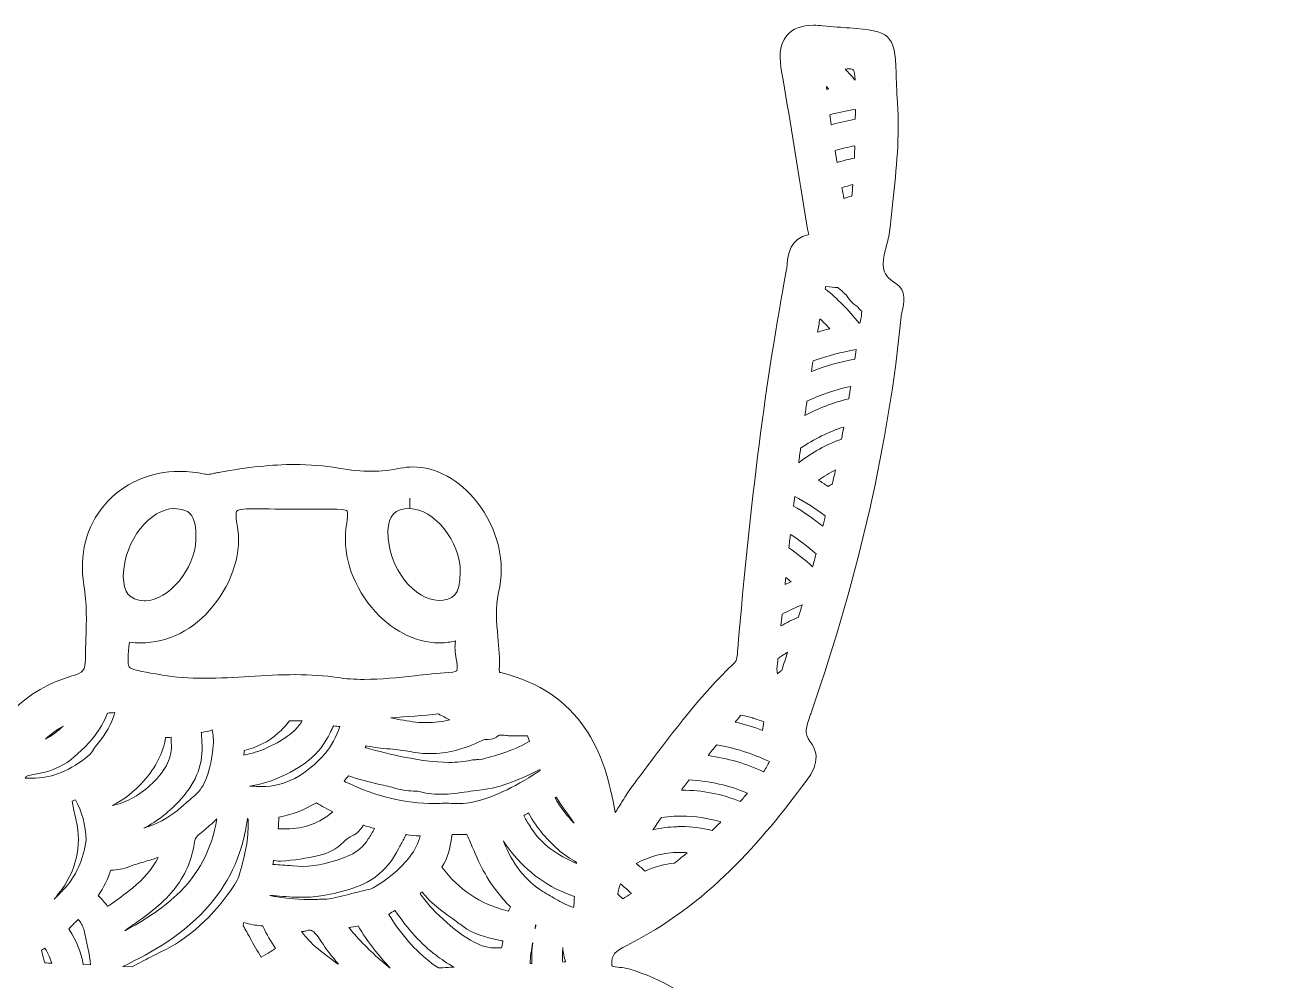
# Model space of a CAD drawing. Extents: x 40 to 1960, y -815 to -185.
# Drawn here: x 692.3 to 974.1, y -401.1 to -187.5 of the extents above; entities that cross this region are included whole.
import ezdxf

# ---------------------------------------------------------------- set-up
doc = ezdxf.new("R2010")
doc.units = 0
doc.header["$MEASUREMENT"] = 0
doc.layers.add('Layer 1', color=7, linetype='Continuous')

# ---------------------------------------------------------------- blocks, each defined once
blk = doc.blocks.new('block 2')
at = {"layer": 'Layer 1', "lineweight": 0}
for points, knots in [([(966.65, -591.68), (966.04, -589.04), (966.18, -589.01), (967.52, -588.66), (970.12, -587.98), (971.84, -586.81), (972.77, -585.09), (974.1, -582.65), (973.42, -579.75), (972.58, -577.24), (958.08, -533.92), (944.69, -498.78), (930.43, -466.66), (930.11, -465.94), (929.75, -465.24), (929.41, -464.57), (927.97, -461.78), (927.2, -460.08), (928.3, -457.65), (929.04, -456.02), (928.78, -454.76), (928.44, -453.99), (927.56, -452.04), (925.39, -451.38), (923.81, -450.89), (923.6, -450.83), (923.39, -450.76), (923.2, -450.7), (901.04, -443.43), (882.49, -439.65), (864.83, -438.8), (857.74, -438.46), (855.86, -436.89), (854.76, -430.4), (851.93, -413.71), (842.7, -402.97), (827.34, -398.49), (826.64, -398.28), (825.94, -398.21), (825.26, -398.14), (824.76, -398.09), (823.84, -398), (823.64, -397.85), (823.64, -397.84), (823.53, -397.67), (823.53, -397.11), (823.52, -395.38), (824.27, -394.51), (826.89, -393.22), (844.83, -384.36), (857.21, -369.74), (866.94, -356.6), (868.21, -354.9), (870.84, -351.35), (867.88, -347.58), (866.56, -345.89), (866.97, -344.51), (867.94, -341.8), (868.06, -341.47), (868.18, -341.14), (868.3, -340.8), (878.96, -309.79), (885.49, -280.97), (888.28, -252.68), (888.31, -252.36), (888.42, -251.91), (888.53, -251.44), (888.91, -249.82), (889.63, -246.79), (887, -245.19), (883.56, -243.09), (883.95, -240.84), (885.02, -236.72), (885.36, -235.42), (885.71, -234.07), (885.83, -232.71), (886.02, -230.78), (886.22, -228.86), (886.43, -226.93), (887.2, -219.73), (887.99, -212.27), (887.46, -204.86), (887.26, -202.09), (887.2, -199.89), (887.16, -198.11), (886.93, -189.5), (885.64, -188.84), (876.69, -188.16), (875.08, -188.04), (873.07, -187.89), (870.69, -187.65), (870, -187.58), (869.34, -187.55), (868.74, -187.55), (865.97, -187.55), (863.99, -188.29), (862.7, -189.82), (860.82, -192.07), (861.09, -195.3), (861.54, -197.87), (863.25, -207.75), (864.87, -217.83), (866.44, -227.58), (866.44, -227.58), (867.33, -233.12), (867.33, -233.12), (867.39, -233.54), (867.53, -233.94), (867.66, -234.3), (863.34, -235.24), (862.99, -238.85), (862.8, -240.85), (862.76, -241.32), (862.72, -241.76), (862.64, -242.14), (858.01, -266.8), (854.54, -293.75), (851.72, -326.96), (851.7, -327.18), (851.69, -327.4), (851.68, -327.61), (851.58, -329.05), (851.5, -329.58), (850.74, -330.31), (843.49, -337.24), (837.44, -345.28), (831.59, -353.05), (830.46, -354.56), (829.32, -356.07), (828.18, -357.58), (827.35, -358.67), (826.64, -359.82), (825.96, -360.94), (825.41, -361.84), (824.87, -362.71), (824.29, -363.53), (822.1, -349.98), (816.64, -336.66), (798.72, -332.25), (798.54, -332.21), (798.45, -332.16), (798.44, -332.16), (798.44, -332.16), (798.44, -332.16), (798.44, -332.16), (798.44, -332.16), (798.36, -332.01), (798.39, -331.61), (798.53, -329.1), (798.3, -326.68), (798.07, -324.33), (797.74, -320.92), (797.43, -317.69), (798.24, -314.36), (799.87, -307.63), (798.06, -300.06), (793.38, -294.11), (789.47, -289.14), (784.26, -286.28), (779.07, -286.28), (778.12, -286.28), (777.17, -286.38), (776.24, -286.57), (774.1, -287.01), (771.98, -287.23), (769.76, -287.23), (767.51, -287.23), (765.17, -287.01), (762.41, -286.54), (759.24, -286.01), (756.03, -285.74), (752.58, -285.74), (747.58, -285.74), (742.18, -286.3), (735.59, -287.51), (735.29, -287.56), (734.99, -287.63), (734.7, -287.69), (734.1, -287.82), (733.57, -287.93), (733.1, -287.93), (732.9, -287.93), (732.71, -287.91), (732.52, -287.87), (730.66, -287.47), (728.78, -287.26), (726.94, -287.26), (720.26, -287.26), (714.1, -290.01), (710.04, -294.8), (705.98, -299.61), (704.36, -305.95), (705.48, -312.66), (706.18, -316.78), (706.04, -320.73), (705.9, -324.91), (705.86, -326.33), (705.81, -327.76), (705.79, -329.19), (705.77, -331.71), (705.34, -332.25), (702.76, -333), (692.47, -335.98), (685.34, -343.15), (682.13, -353.71), (681.18, -356.85), (680.47, -360), (679.73, -363.34), (672.9, -353.02), (664.92, -342.8), (655.99, -332.93), (653.67, -330.36), (652.26, -328.15), (651.97, -324.46), (649.67, -295.75), (646.06, -267.67), (641.24, -241.02), (641.2, -240.76), (641.16, -240.47), (641.12, -240.18), (640.87, -238.42), (640.35, -234.74), (636.79, -234.52), (636.58, -234.51), (636.41, -234.49), (636.27, -234.47), (636.31, -234.33), (636.34, -234.18), (636.38, -234.05), (636.48, -233.65), (636.6, -233.2), (636.69, -232.71), (637.02, -230.84), (637.36, -228.97), (637.69, -227.1), (639.01, -219.81), (640.37, -212.28), (641.28, -204.78), (642.3, -196.46), (642.8, -192.28), (640.48, -189.65), (638.82, -187.78), (636.22, -187.54), (634.14, -187.54), (631.85, -187.54), (628.96, -187.86), (624.97, -188.3), (624.97, -188.3), (624.57, -188.34), (624.57, -188.34), (619.48, -188.9), (617.41, -191.06), (616.92, -196.31), (615.57, -210.99), (617.24, -225.38), (619.21, -240.05), (619.28, -240.54), (619.38, -241), (619.47, -241.41), (619.57, -241.86), (619.73, -242.6), (619.69, -242.78), (619.69, -242.78), (619.61, -242.88), (619.32, -243.02), (614.87, -245.24), (615.3, -249.27), (615.58, -251.94), (615.58, -251.94), (615.63, -252.45), (615.63, -252.45), (618.51, -281.06), (625.11, -310.1), (635.81, -341.23), (636.02, -341.84), (636.28, -342.41), (636.53, -342.95), (637.29, -344.61), (637.41, -345.14), (637.13, -345.5), (632.69, -351.26), (636.13, -355.66), (638.65, -358.87), (638.65, -358.87), (638.95, -359.25), (638.95, -359.25), (649.27, -372.49), (661.17, -385.82), (678.19, -393.72), (679.87, -394.5), (680.49, -395.54), (680.47, -397.55), (680.47, -397.66), (680.46, -397.74), (680.46, -397.8), (680.18, -397.89), (679.59, -397.96), (679.21, -398), (678.69, -398.06), (678.15, -398.12), (677.61, -398.26), (672.6, -399.58), (668.29, -401.57), (664.45, -404.37), (653.23, -412.52), (649.79, -424.92), (648.04, -434.8), (647.51, -437.82), (646.98, -438.33), (644.26, -438.41), (627.57, -438.92), (610.32, -441.99), (588.33, -448.37), (587.5, -448.6), (586.59, -448.8), (585.62, -449.01), (582.22, -449.74), (578.35, -450.57), (576.43, -453.83), (575.21, -455.9), (575.04, -458.51), (575.92, -461.8), (575.86, -461.9), (575.81, -462.01), (575.77, -462.11), (566.54, -482.69), (556, -506.68), (547.62, -530.91), (544.53, -539.84), (541.35, -548.9), (538.28, -557.67), (535.8, -564.74), (533.32, -571.81), (530.86, -578.88), (529.98, -581.43), (529.98, -583.47), (530.89, -585.1), (531.68, -586.53), (533.07, -587.48), (535.01, -587.92), (537.39, -588.47), (537.92, -589.15), (537.13, -592.92), (532.62, -614.36), (530.55, -638.04), (530.78, -665.29), (530.8, -666.88), (530.79, -668.3), (530.79, -669.55), (530.77, -675.14), (530.77, -677.94), (532.62, -679.8), (534.23, -681.42), (536.6, -681.55), (539.53, -681.55), (540.23, -681.55), (541.01, -681.54), (541.86, -681.53), (542.9, -681.51), (544.07, -681.5), (545.38, -681.5), (546.14, -681.5), (546.95, -681.5), (547.81, -681.52), (547.81, -681.52), (548.11, -681.52), (548.11, -681.52), (555.36, -681.52), (556.24, -676.77), (556.27, -673.19), (556.29, -670.8), (556.48, -668.32), (556.67, -665.93), (556.88, -663.36), (557.09, -660.71), (557.1, -658.05), (557.11, -653.33), (557.17, -648.53), (557.23, -643.88), (557.43, -628.6), (557.63, -612.81), (556.2, -597.23), (556.16, -596.77), (556.05, -596.29), (555.94, -595.79), (555.91, -595.69), (555.88, -595.55), (555.85, -595.41), (556.7, -595.64), (557.47, -595.75), (558.18, -595.75), (562.36, -595.75), (563.29, -592.14), (563.84, -589.99), (563.84, -589.99), (563.9, -589.78), (563.9, -589.78), (575.07, -546.76), (582.56, -513.46), (588.18, -481.82), (588.74, -478.68), (589.38, -478.68), (590.07, -478.68), (590.54, -478.68), (591.14, -478.77), (591.92, -478.94), (601.8, -481.18), (612.43, -482.23), (625.38, -482.23), (628.94, -482.23), (632.75, -482.15), (637.04, -481.99), (637.25, -481.98), (637.45, -481.98), (637.64, -481.98), (639.1, -481.98), (639.49, -482.22), (639.5, -482.22), (639.5, -482.22), (639.5, -482.22), (639.5, -482.22), (639.53, -482.27), (639.75, -482.74), (639.46, -484.73), (637.38, -499.13), (635.63, -512.13), (635.27, -525.36), (635.17, -528.86), (634.08, -530.76), (630.95, -532.9), (610.63, -546.77), (596.27, -566.4), (583.78, -585.53), (582.24, -587.9), (581.8, -589.94), (582.47, -591.59), (582.85, -592.5), (583.73, -593.69), (585.79, -594.13), (588.57, -594.74), (588.85, -596.19), (589.21, -599.41), (589.28, -600.04), (589.35, -600.69), (589.46, -601.33), (597.17, -646.35), (609.09, -690.15), (624.87, -731.49), (625.86, -734.08), (626.03, -736.33), (625.41, -738.78), (620.87, -756.68), (618.25, -774.61), (616.28, -789.79), (615.19, -798.2), (614.64, -802.43), (616.68, -805.53), (618.75, -808.69), (622.68, -809.55), (630.5, -811.27), (630.5, -811.27), (631.9, -811.58), (631.9, -811.58), (633.63, -811.96), (635.07, -812.14), (636.3, -812.14), (643.36, -812.14), (643.79, -805.65), (643.99, -802.53), (645.28, -782.97), (646.39, -762.1), (644.51, -740.93), (644.51, -740.93), (644.45, -740.33), (644.45, -740.33), (644.42, -739.94), (644.35, -739.28), (644.33, -738.77), (650.19, -735.26), (648.26, -730.18), (647.08, -727.08), (646.71, -726.11), (646.36, -725.19), (646.22, -724.42), (645.54, -720.56), (644.41, -716.78), (643.32, -713.12), (642.85, -711.54), (642.37, -709.9), (641.93, -708.3), (633.14, -676.22), (622.38, -641.64), (609.04, -602.59), (608.81, -601.91), (608.45, -601.28), (608.11, -600.67), (607.9, -600.32), (607.59, -599.77), (607.45, -599.42), (607.55, -599.37), (607.67, -599.31), (607.85, -599.24), (617.5, -595.61), (626.46, -590.81), (634.76, -586), (634.93, -587.56), (635.07, -588.84), (635.16, -590.13), (636.8, -613.48), (640.99, -633.67), (647.99, -651.85), (654.9, -669.82), (664.79, -689.74), (685.79, -701.24), (686.8, -701.79), (687.74, -703.2), (688.66, -704.57), (688.91, -704.94), (689.16, -705.32), (689.41, -705.67), (703.55, -725.84), (727.07, -737.88), (752.31, -737.88), (769.61, -737.88), (786.31, -731.98), (799.33, -721.28), (804.79, -716.79), (809.78, -711.66), (814.61, -706.71), (820.69, -700.46), (826.98, -694), (834.18, -688.89), (835.29, -688.1), (836.07, -687.05), (836.75, -686.12), (836.95, -685.86), (837.15, -685.59), (837.36, -685.33), (855.78, -662.36), (862.26, -635.24), (865.85, -614.19), (867.06, -607.11), (867.88, -600.09), (868.75, -592.65), (869, -590.49), (869.26, -588.28), (869.53, -586.05), (877.97, -591.46), (885.17, -595.06), (892.5, -597.57), (894.67, -598.31), (895.35, -598.93), (895.54, -599.32), (895.98, -600.22), (895.14, -602.61), (894.87, -603.39), (879.64, -646.9), (867.16, -687.77), (856.72, -728.33), (856.63, -728.7), (856.5, -729.1), (856.37, -729.52), (855.72, -731.58), (854.36, -735.88), (858.15, -737.41), (860.09, -738.19), (859.99, -738.67), (859.53, -740.97), (859.39, -741.65), (859.25, -742.36), (859.19, -743.11), (857.94, -761.33), (858.28, -780.91), (860.24, -804.71), (860.67, -809.85), (862.85, -812.46), (866.74, -812.46), (867.8, -812.46), (868.98, -812.26), (870.33, -811.84), (873.72, -810.78), (877.48, -810.15), (881.22, -810), (882.94, -809.94), (885.41, -809.64), (887.04, -807.82), (888.76, -805.9), (888.72, -803.19), (888.55, -800.81), (887.14, -781.4), (883.98, -761.52), (878.9, -740.05), (878.1, -736.68), (878.25, -733.89), (879.4, -730.71), (883.77, -718.62), (888.86, -704.28), (893.47, -689.69), (901.9, -662.96), (908.75, -634.22), (915.02, -599.24), (915.13, -598.65), (915.17, -598.06), (915.21, -597.49), (915.38, -595.24), (915.57, -595.12), (916.42, -594.92), (917.39, -594.69), (920.35, -594), (921.35, -591.48), (922.27, -589.18), (921.05, -586.83), (919.73, -584.85), (907.05, -565.68), (892.89, -545.84), (871.58, -532.22), (869.62, -530.97), (868.72, -530.09), (868.56, -528.18), (867.43, -514.42), (866.18, -499.75), (864.47, -484.97), (864.21, -482.69), (864.55, -482.26), (864.56, -482.25), (864.56, -482.25), (864.86, -481.98), (866.47, -481.98), (866.76, -481.98), (867.06, -481.99), (867.39, -482), (871.36, -482.19), (875.23, -482.29), (878.89, -482.29), (890.42, -482.29), (900.75, -481.38), (910.48, -479.51), (911.51, -479.31), (912.34, -479.21), (913.02, -479.21), (914.47, -479.21), (915.26, -479.21), (916.02, -483.45), (922.55, -520.11), (931.6, -556.58), (939.58, -587.42), (939.58, -587.42), (939.8, -588.25), (939.8, -588.25), (940.61, -591.49), (941.72, -595.91), (946.35, -595.91), (946.84, -595.91), (947.35, -595.86), (947.9, -595.74), (947.83, -597.15), (947.77, -598.42), (947.69, -599.69), (946.18, -623.05), (946.21, -647.24), (947.77, -673.65), (947.88, -675.6), (948.23, -681.53), (954.78, -681.53), (955.18, -681.53), (955.6, -681.51), (956.04, -681.46), (956.52, -681.42), (957.05, -681.39), (957.66, -681.39), (958.3, -681.39), (958.94, -681.42), (959.58, -681.44), (960.15, -681.46), (960.72, -681.48), (961.3, -681.49), (962.19, -681.5), (963.01, -681.51), (963.75, -681.51), (963.75, -681.51), (963.75, -681.51), (963.75, -681.51), (972.67, -681.51), (973.09, -678.88), (973.18, -669.75), (973.46, -639.57), (971.45, -615.04), (966.84, -592.55), (966.78, -592.27), (966.72, -591.98), (966.65, -591.68)], [0, 0, 0, 0, 1, 1, 1, 2, 2, 2, 3, 3, 3, 4, 4, 4, 5, 5, 5, 6, 6, 6, 7, 7, 7, 8, 8, 8, 9, 9, 9, 10, 10, 10, 11, 11, 11, 12, 12, 12, 13, 13, 13, 14, 14, 14, 15, 15, 15, 16, 16, 16, 17, 17, 17, 18, 18, 18, 19, 19, 19, 20, 20, 20, 21, 21, 21, 22, 22, 22, 23, 23, 23, 24, 24, 24, 25, 25, 25, 26, 26, 26, 27, 27, 27, 28, 28, 28, 29, 29, 29, 30, 30, 30, 31, 31, 31, 32, 32, 32, 33, 33, 33, 34, 34, 34, 35, 35, 35, 36, 36, 36, 37, 37, 37, 38, 38, 38, 39, 39, 39, 40, 40, 40, 41, 41, 41, 42, 42, 42, 43, 43, 43, 44, 44, 44, 45, 45, 45, 46, 46, 46, 47, 47, 47, 48, 48, 48, 49, 49, 49, 50, 50, 50, 51, 51, 51, 52, 52, 52, 53, 53, 53, 54, 54, 54, 55, 55, 55, 56, 56, 56, 57, 57, 57, 58, 58, 58, 59, 59, 59, 60, 60, 60, 61, 61, 61, 62, 62, 62, 63, 63, 63, 64, 64, 64, 65, 65, 65, 66, 66, 66, 67, 67, 67, 68, 68, 68, 69, 69, 69, 70, 70, 70, 71, 71, 71, 72, 72, 72, 73, 73, 73, 74, 74, 74, 75, 75, 75, 76, 76, 76, 77, 77, 77, 78, 78, 78, 79, 79, 79, 80, 80, 80, 81, 81, 81, 82, 82, 82, 83, 83, 83, 84, 84, 84, 85, 85, 85, 86, 86, 86, 87, 87, 87, 88, 88, 88, 89, 89, 89, 90, 90, 90, 91, 91, 91, 92, 92, 92, 93, 93, 93, 94, 94, 94, 95, 95, 95, 96, 96, 96, 97, 97, 97, 98, 98, 98, 99, 99, 99, 100, 100, 100, 101, 101, 101, 102, 102, 102, 103, 103, 103, 104, 104, 104, 105, 105, 105, 106, 106, 106, 107, 107, 107, 108, 108, 108, 109, 109, 109, 110, 110, 110, 111, 111, 111, 112, 112, 112, 113, 113, 113, 114, 114, 114, 115, 115, 115, 116, 116, 116, 117, 117, 117, 118, 118, 118, 119, 119, 119, 120, 120, 120, 121, 121, 121, 122, 122, 122, 123, 123, 123, 124, 124, 124, 125, 125, 125, 126, 126, 126, 127, 127, 127, 128, 128, 128, 129, 129, 129, 130, 130, 130, 131, 131, 131, 132, 132, 132, 133, 133, 133, 134, 134, 134, 135, 135, 135, 136, 136, 136, 137, 137, 137, 138, 138, 138, 139, 139, 139, 140, 140, 140, 141, 141, 141, 142, 142, 142, 143, 143, 143, 144, 144, 144, 145, 145, 145, 146, 146, 146, 147, 147, 147, 148, 148, 148, 149, 149, 149, 150, 150, 150, 151, 151, 151, 152, 152, 152, 153, 153, 153, 154, 154, 154, 155, 155, 155, 156, 156, 156, 157, 157, 157, 158, 158, 158, 159, 159, 159, 160, 160, 160, 161, 161, 161, 162, 162, 162, 163, 163, 163, 164, 164, 164, 165, 165, 165, 166, 166, 166, 167, 167, 167, 168, 168, 168, 169, 169, 169, 170, 170, 170, 171, 171, 171, 172, 172, 172, 173, 173, 173, 174, 174, 174, 175, 175, 175, 176, 176, 176, 177, 177, 177, 178, 178, 178, 179, 179, 179, 180, 180, 180, 181, 181, 181, 182, 182, 182, 183, 183, 183, 184, 184, 184, 185, 185, 185, 186, 186, 186, 187, 187, 187, 188, 188, 188, 189, 189, 189, 190, 190, 190, 191, 191, 191, 192, 192, 192, 193, 193, 193, 194, 194, 194, 195, 195, 195, 196, 196, 196, 197, 197, 197, 198, 198, 198, 199, 199, 199, 200, 200, 200, 201, 201, 201, 202, 202, 202, 203, 203, 203, 204, 204, 204, 205, 205, 205, 206, 206, 206, 207, 207, 207, 208, 208, 208, 209, 209, 209, 210, 210, 210, 211, 211, 211, 212, 212, 212, 213, 213, 213, 214, 214, 214, 215, 215, 215, 216, 216, 216, 217, 217, 217, 218, 218, 218, 219, 219, 219, 220, 220, 220, 221, 221, 221, 222, 222, 222, 223, 223, 223, 224, 224, 224, 225, 225, 225, 226, 226, 226, 227, 227, 227, 228, 228, 228, 229, 229, 229, 230, 230, 230, 230]), ([(876.67, -197.31), (877.49, -197.31), (877.95, -197.31), (877.98, -199.67), (877.98, -199.71), (877.98, -199.76), (877.98, -199.8), (877.26, -198.96), (876.52, -198.15), (875.77, -197.36), (876.09, -197.33), (876.39, -197.31), (876.67, -197.31)], [0, 0, 0, 0, 1, 1, 1, 2, 2, 2, 3, 3, 3, 4, 4, 4, 4]), ([(872.09, -201.79), (871.93, -201.83), (871.78, -201.87), (871.63, -201.91), (871.61, -201.68), (871.59, -201.46), (871.57, -201.24), (871.74, -201.42), (871.92, -201.61), (872.09, -201.79)], [0, 0, 0, 0, 1, 1, 1, 2, 2, 2, 3, 3, 3, 3]), ([(878.03, -206.36), (878.03, -207.09), (878.03, -207.83), (878.02, -208.57), (876.19, -208.88), (874.38, -209.28), (872.59, -209.79), (872.49, -209.04), (872.39, -208.3), (872.29, -207.56), (874.17, -207.06), (876.09, -206.65), (878.03, -206.36)], [0, 0, 0, 0, 1, 1, 1, 2, 2, 2, 3, 3, 3, 4, 4, 4, 4]), ([(877.81, -217.25), (876.57, -217.5), (875.34, -217.8), (874.16, -218.15), (874.09, -218.17), (874.02, -218.19), (873.94, -218.22), (873.78, -217.31), (873.63, -216.43), (873.49, -215.56), (874.94, -215.13), (876.42, -214.78), (877.91, -214.49), (877.88, -215.41), (877.85, -216.33), (877.81, -217.25)], [0, 0, 0, 0, 1, 1, 1, 2, 2, 2, 3, 3, 3, 4, 4, 4, 5, 5, 5, 5]), ([(875.01, -223.87), (875.85, -223.6), (876.66, -223.36), (877.46, -223.15), (877.4, -224), (877.33, -224.86), (877.25, -225.72), (876.66, -225.87), (876.07, -226.05), (875.48, -226.24), (875.32, -225.43), (875.16, -224.64), (875.01, -223.87)], [0, 0, 0, 0, 1, 1, 1, 2, 2, 2, 3, 3, 3, 4, 4, 4, 4]), ([(871.39, -245.93), (872.46, -246.1), (873.32, -246.19), (874.05, -246.19), (874.08, -246.19), (874.12, -246.19), (874.15, -246.19), (874.41, -246.41), (874.66, -246.63), (874.91, -246.86), (875.11, -247.04), (875.29, -247.21), (875.48, -247.39), (875.48, -247.39), (875.64, -247.55), (875.64, -247.55), (875.74, -247.64), (875.84, -247.71), (875.95, -247.78), (876.52, -248.74), (877.36, -249.67), (878.55, -250.52), (878.73, -250.72), (878.92, -250.93), (879.1, -251.13), (879.21, -251.26), (879.33, -251.37), (879.46, -251.47), (879.49, -252.06), (879.29, -253.07), (879.17, -253.7), (879.15, -253.83), (879.12, -253.96), (879.1, -254.09), (879.03, -254.1), (878.96, -254.11), (878.89, -254.12), (876.59, -251.28), (874.04, -248.71), (871.29, -246.46), (871.32, -246.28), (871.36, -246.11), (871.39, -245.93)], [0, 0, 0, 0, 1, 1, 1, 2, 2, 2, 3, 3, 3, 4, 4, 4, 5, 5, 5, 6, 6, 6, 7, 7, 7, 8, 8, 8, 9, 9, 9, 10, 10, 10, 11, 11, 11, 12, 12, 12, 13, 13, 13, 14, 14, 14, 14]), ([(870.1, -253.16), (870.85, -253.87), (871.59, -254.61), (872.32, -255.38), (871.37, -255.62), (870.47, -255.87), (869.6, -256.14), (869.77, -255.13), (869.93, -254.14), (870.1, -253.16)], [0, 0, 0, 0, 1, 1, 1, 2, 2, 2, 3, 3, 3, 3]), ([(868.56, -262.58), (871.71, -261.44), (874.95, -260.6), (878.25, -260.06), (878.15, -260.77), (878.04, -261.49), (877.94, -262.2), (874.6, -262.78), (871.35, -263.69), (868.2, -264.91), (868.31, -264.13), (868.43, -263.36), (868.56, -262.58)], [0, 0, 0, 0, 1, 1, 1, 2, 2, 2, 3, 3, 3, 4, 4, 4, 4]), ([(867.21, -271.56), (870.31, -270.08), (873.59, -268.98), (877, -268.27), (876.85, -269.19), (876.7, -270.12), (876.55, -271.04), (873.15, -271.85), (869.88, -273.1), (866.76, -274.77), (866.91, -273.67), (867.06, -272.61), (867.21, -271.56)], [0, 0, 0, 0, 1, 1, 1, 2, 2, 2, 3, 3, 3, 4, 4, 4, 4]), ([(865.78, -282.1), (868.8, -280.03), (872.03, -278.44), (875.44, -277.35), (875.28, -278.25), (875.11, -279.14), (874.94, -280.04), (871.57, -281.26), (868.36, -283.03), (865.37, -285.33), (865.51, -284.25), (865.64, -283.17), (865.78, -282.1)], [0, 0, 0, 0, 1, 1, 1, 2, 2, 2, 3, 3, 3, 4, 4, 4, 4]), ([(872.93, -290.02), (872.59, -290.21), (872.27, -290.42), (871.94, -290.63), (871.19, -290.13), (870.46, -289.67), (869.76, -289.24), (870.99, -288.38), (872.26, -287.61), (873.57, -286.95), (873.36, -287.97), (873.15, -289), (872.93, -290.02)], [0, 0, 0, 0, 1, 1, 1, 2, 2, 2, 3, 3, 3, 4, 4, 4, 4]), ([(864.46, -292.85), (866.85, -294.15), (869.14, -295.61), (871.31, -297.24), (871.13, -298.01), (870.95, -298.77), (870.77, -299.54), (868.65, -297.84), (866.46, -296.33), (864.21, -295.02), (864.29, -294.3), (864.38, -293.57), (864.46, -292.85)], [0, 0, 0, 0, 1, 1, 1, 2, 2, 2, 3, 3, 3, 4, 4, 4, 4]), ([(725.58, -295.6), (725.58, -295.6), (725.68, -295.6), (725.68, -295.6), (727.36, -295.63), (728.53, -296.01), (729.24, -296.76), (730.2, -297.76), (730.6, -299.61), (730.52, -302.58), (730.33, -309.06), (724.41, -316.18), (719.21, -316.18), (719.11, -316.18), (719.02, -316.18), (718.92, -316.17), (715.64, -315.99), (714.34, -314.44), (714.28, -310.71), (714.43, -302.34), (720.59, -295.6), (725.58, -295.6)], [0, 0, 0, 0, 1, 1, 1, 2, 2, 2, 3, 3, 3, 4, 4, 4, 5, 5, 5, 6, 6, 6, 7, 7, 7, 7]), ([(734.4, -317.36), (738.87, -311.88), (740.92, -304.95), (739.75, -299.26), (739.23, -296.7), (739.66, -296.14), (739.67, -296.11), (739.76, -296.01), (740.23, -295.66), (742.57, -295.66), (742.57, -295.66), (742.78, -295.66), (742.78, -295.66), (746.43, -295.68), (750.09, -295.69), (753.75, -295.69), (756.52, -295.7), (759.29, -295.7), (762.05, -295.72), (763.99, -295.73), (764.31, -296.08), (764.31, -296.08), (764.31, -296.09), (764.67, -296.55), (764.26, -298.85), (763.13, -305.12), (765.21, -312.17), (769.84, -317.71), (774.03, -322.73), (779.53, -325.61), (784.91, -325.61), (785.99, -325.61), (787.07, -325.49), (788.12, -325.26), (788.29, -325.22), (788.45, -325.19), (788.58, -325.17), (788.56, -325.31), (788.55, -325.45), (788.54, -325.57), (788.49, -326.05), (788.45, -326.54), (788.48, -327.05), (788.52, -327.77), (788.64, -328.48), (788.75, -329.17), (788.89, -329.97), (789.14, -331.46), (788.88, -331.78), (788.88, -331.79), (788.58, -332.15), (787.08, -332.25), (784.54, -332.41), (781.97, -332.68), (779.49, -332.95), (775.76, -333.35), (771.9, -333.77), (768.17, -333.77), (766, -333.77), (764.03, -333.63), (762.17, -333.35), (759.33, -332.92), (756.27, -332.71), (752.82, -332.71), (749.37, -332.71), (745.89, -332.91), (742.53, -333.11), (739.24, -333.31), (735.83, -333.51), (732.51, -333.51), (728.98, -333.51), (725.89, -333.28), (723.07, -332.8), (723.07, -332.8), (721.58, -332.55), (721.58, -332.55), (718.56, -332.04), (715.95, -331.61), (715.57, -330.99), (715.17, -330.34), (715.33, -328.25), (715.67, -325.44), (716.52, -325.55), (717.36, -325.6), (718.2, -325.6), (718.2, -325.6), (718.2, -325.6), (718.2, -325.6), (724.31, -325.6), (730.06, -322.68), (734.4, -317.36)], [0, 0, 0, 0, 1, 1, 1, 2, 2, 2, 3, 3, 3, 4, 4, 4, 5, 5, 5, 6, 6, 6, 7, 7, 7, 8, 8, 8, 9, 9, 9, 10, 10, 10, 11, 11, 11, 12, 12, 12, 13, 13, 13, 14, 14, 14, 15, 15, 15, 16, 16, 16, 17, 17, 17, 18, 18, 18, 19, 19, 19, 20, 20, 20, 21, 21, 21, 22, 22, 22, 23, 23, 23, 24, 24, 24, 25, 25, 25, 26, 26, 26, 27, 27, 27, 28, 28, 28, 29, 29, 29, 30, 30, 30, 30]), ([(778.35, -295.6), (778.35, -295.6), (778.35, -293.25), (778.35, -293.25), (778.35, -293.25), (778.37, -295.6), (778.37, -295.6), (783.77, -295.61), (789.68, -303), (789.67, -309.72), (789.66, -315.06), (787.87, -316.1), (784.76, -316.1), (779.64, -316.09), (773.46, -309.19), (773.45, -300.64), (773.6, -297.06), (775.02, -295.6), (778.35, -295.6)], [0, 0, 0, 0, 1, 1, 1, 2, 2, 2, 3, 3, 3, 4, 4, 4, 5, 5, 5, 6, 6, 6, 6]), ([(863.5, -301.36), (865.51, -302.64), (867.43, -304.09), (869.24, -305.69), (868.99, -306.66), (868.74, -307.63), (868.48, -308.6), (866.77, -307.03), (864.99, -305.61), (863.17, -304.36), (863.28, -303.36), (863.39, -302.36), (863.5, -301.36)], [0, 0, 0, 0, 1, 1, 1, 2, 2, 2, 3, 3, 3, 4, 4, 4, 4]), ([(862.48, -310.98), (862.88, -311.3), (863.28, -311.63), (863.67, -311.97), (863.22, -312.16), (862.77, -312.35), (862.32, -312.56), (862.37, -312.03), (862.43, -311.5), (862.48, -310.98)], [0, 0, 0, 0, 1, 1, 1, 2, 2, 2, 3, 3, 3, 3]), ([(866.14, -317.08), (865.87, -318), (865.58, -318.91), (865.31, -319.83), (863.98, -320.44), (862.67, -321.1), (861.4, -321.82), (861.49, -320.94), (861.57, -320.06), (861.66, -319.21), (863.11, -318.43), (864.6, -317.71), (866.14, -317.08)], [0, 0, 0, 0, 1, 1, 1, 2, 2, 2, 3, 3, 3, 4, 4, 4, 4]), ([(860.59, -332.5), (860.52, -332.04), (860.48, -331.61), (860.5, -331.38), (860.57, -330.61), (860.64, -329.86), (860.71, -329.12), (861.42, -328.61), (862.14, -328.13), (862.88, -327.68), (862.44, -329.04), (862.01, -330.41), (861.55, -331.76), (861.23, -332), (860.91, -332.25), (860.59, -332.5)], [0, 0, 0, 0, 1, 1, 1, 2, 2, 2, 3, 3, 3, 4, 4, 4, 5, 5, 5, 5]), ([(692.53, -355.46), (692.78, -355.3), (693.89, -355.09), (694.97, -354.89), (694.97, -354.89), (695.25, -354.84), (695.25, -354.84), (698.59, -354.21), (701.28, -352.94), (703.47, -350.95), (705.54, -349.06), (708.12, -346.72), (709.79, -343.43), (710.15, -342.73), (710.46, -342.02), (710.72, -341.31), (711.27, -341.26), (711.83, -341.23), (712.4, -341.2), (711.62, -343.78), (710.4, -345.99), (708.65, -348.02), (708.24, -348.49), (707.92, -348.99), (707.63, -349.42), (707.3, -349.92), (707.01, -350.36), (706.7, -350.63), (702.58, -354.16), (698.34, -355.87), (693.72, -355.87), (693.27, -355.87), (692.82, -355.85), (692.35, -355.82), (692.43, -355.64), (692.49, -355.51), (692.53, -355.46)], [0, 0, 0, 0, 1, 1, 1, 2, 2, 2, 3, 3, 3, 4, 4, 4, 5, 5, 5, 6, 6, 6, 7, 7, 7, 8, 8, 8, 9, 9, 9, 10, 10, 10, 11, 11, 11, 12, 12, 12, 12]), ([(751.07, -346.41), (747.89, -348.64), (744.67, -350.04), (741.23, -350.7), (741.29, -350.35), (741.32, -350), (741.33, -349.63), (744.18, -348.99), (746.71, -347.71), (748.86, -345.82), (749.84, -344.96), (750.71, -344.03), (751.44, -343.04), (751.69, -343.04), (753.61, -343.04), (754.32, -343.03), (753.42, -344.39), (752.35, -345.51), (751.07, -346.41)], [0, 0, 0, 0, 1, 1, 1, 2, 2, 2, 3, 3, 3, 4, 4, 4, 5, 5, 5, 6, 6, 6, 6]), ([(774.15, -342.34), (777.74, -342.11), (781.3, -341.83), (784.79, -341.5), (785.62, -341.96), (786.45, -342.39), (787.29, -342.78), (785.58, -343.22), (783.87, -343.44), (782.14, -343.44), (781.36, -343.44), (780.55, -343.4), (779.74, -343.31), (777.87, -343.1), (776.03, -342.75), (774.15, -342.34)], [0, 0, 0, 0, 1, 1, 1, 2, 2, 2, 3, 3, 3, 4, 4, 4, 5, 5, 5, 5]), ([(851.82, -342.52), (851.98, -342.32), (852.23, -342.01), (852.47, -341.73), (852.97, -341.88), (853.45, -341.99), (853.88, -342.08), (854.25, -342.18), (854.62, -342.28), (854.99, -342.39), (855.08, -342.42), (855.17, -342.44), (855.26, -342.46), (855.33, -342.49), (855.41, -342.51), (855.48, -342.54), (856.19, -342.76), (856.89, -342.99), (857.59, -343.24), (857.44, -343.87), (857.33, -344.51), (857.29, -345.17), (855.3, -344.41), (853.25, -343.79), (851.17, -343.31), (851.28, -343.17), (851.82, -342.52), (851.82, -342.52)], [0, 0, 0, 0, 1, 1, 1, 2, 2, 2, 3, 3, 3, 4, 4, 4, 5, 5, 5, 6, 6, 6, 7, 7, 7, 8, 8, 8, 9, 9, 9, 9]), ([(700.85, -344.19), (699.64, -345.38), (698.31, -346.35), (696.84, -347.13), (698.05, -345.99), (699.39, -345.01), (700.85, -344.19)], [0, 0, 0, 0, 1, 1, 1, 2, 2, 2, 2]), ([(731.87, -347.78), (731.85, -347.49), (731.83, -347.21), (731.81, -346.93), (731.79, -346.5), (731.76, -346.07), (731.72, -345.63), (731.76, -345.62), (731.81, -345.62), (731.85, -345.61), (732.71, -345.51), (733.48, -345.32), (734.19, -345.05), (734.42, -346.16), (734.49, -347.3), (734.39, -348.44), (734.14, -351.36), (733.66, -353.69), (732.91, -355.75), (732.3, -357.39), (731.43, -358.69), (730.25, -359.72), (729.77, -360.13), (729.3, -360.55), (728.82, -360.97), (728.03, -361.67), (727.23, -362.37), (726.42, -363.05), (724.22, -364.87), (721.69, -366.04), (718.89, -367.02), (721.9, -365.47), (724.7, -363.28), (727.24, -360.46), (730.7, -356.63), (732.25, -352.35), (731.87, -347.78)], [0, 0, 0, 0, 1, 1, 1, 2, 2, 2, 3, 3, 3, 4, 4, 4, 5, 5, 5, 6, 6, 6, 7, 7, 7, 8, 8, 8, 9, 9, 9, 10, 10, 10, 11, 11, 11, 12, 12, 12, 12]), ([(759.42, -350.31), (755.07, -355.3), (750.41, -357.72), (745.18, -357.72), (744.8, -357.72), (744.41, -357.71), (743.97, -357.68), (743.5, -357.66), (743.04, -357.63), (742.6, -357.6), (744.54, -357.36), (746.56, -356.79), (748.8, -355.85), (751.54, -354.7), (753.83, -353.38), (755.79, -351.82), (757.84, -350.18), (759.43, -348.13), (760.53, -345.72), (760.66, -345.42), (760.82, -345.13), (760.97, -344.84), (760.97, -344.84), (761.17, -344.45), (761.17, -344.45), (761.26, -344.29), (761.32, -344.19), (761.37, -344.14), (761.38, -344.14), (761.39, -344.14), (761.4, -344.14), (761.82, -344.23), (762.27, -344.28), (762.72, -344.3), (761.91, -346.72), (760.82, -348.7), (759.42, -350.31)], [0, 0, 0, 0, 1, 1, 1, 2, 2, 2, 3, 3, 3, 4, 4, 4, 5, 5, 5, 6, 6, 6, 7, 7, 7, 8, 8, 8, 9, 9, 9, 10, 10, 10, 11, 11, 11, 12, 12, 12, 12]), ([(794.41, -347.47), (794.79, -347.28), (795.06, -347.19), (795.32, -347.19), (795.33, -347.19), (795.33, -347.19), (795.34, -347.19), (795.51, -347.21), (795.71, -347.22), (795.9, -347.22), (796.88, -347.22), (797.67, -346.92), (798.24, -346.33), (798.33, -346.24), (798.36, -346.2), (798.66, -346.2), (798.89, -346.2), (799.2, -346.24), (799.51, -346.27), (799.91, -346.32), (800.35, -346.37), (800.82, -346.38), (801.48, -346.38), (802.13, -346.39), (802.79, -346.39), (803.42, -346.39), (804.05, -346.38), (804.69, -346.37), (804.74, -346.53), (805.08, -347.49), (805.12, -347.62), (805, -347.69), (804.88, -347.76), (804.75, -347.83), (801.34, -349.79), (797.5, -350.87), (793.92, -351.73), (793.91, -351.73), (793.9, -351.73), (793.89, -351.73), (793.77, -351.71), (793.64, -351.7), (793.51, -351.7), (793.46, -351.7), (793.16, -351.72), (793.16, -351.72), (792.89, -351.72), (792.52, -351.73), (792.11, -351.82), (790.52, -352.16), (788.88, -352.33), (787.08, -352.33), (783.8, -352.33), (780.39, -351.75), (777.46, -351.2), (774.28, -350.61), (771.24, -349.8), (768.66, -349.09), (768.57, -349.06), (768.49, -349.04), (768.41, -349.02), (768.46, -348.89), (768.52, -348.76), (768.57, -348.63), (770.37, -349), (772.15, -349.16), (773.88, -349.32), (775.5, -349.47), (777.03, -349.6), (778.51, -349.91), (779.98, -350.21), (781.47, -350.36), (782.95, -350.36), (786.7, -350.36), (790.45, -349.41), (794.41, -347.47)], [0, 0, 0, 0, 1, 1, 1, 2, 2, 2, 3, 3, 3, 4, 4, 4, 5, 5, 5, 6, 6, 6, 7, 7, 7, 8, 8, 8, 9, 9, 9, 10, 10, 10, 11, 11, 11, 12, 12, 12, 13, 13, 13, 14, 14, 14, 15, 15, 15, 16, 16, 16, 17, 17, 17, 18, 18, 18, 19, 19, 19, 20, 20, 20, 21, 21, 21, 22, 22, 22, 23, 23, 23, 24, 24, 24, 25, 25, 25, 25]), ([(720.82, -356.94), (718.14, -359.51), (715.32, -361.12), (712.2, -361.87), (712.2, -361.87), (711.9, -361.94), (711.8, -361.97), (711.8, -361.97), (711.79, -361.95), (711.79, -361.95), (714.37, -360.68), (716.74, -358.84), (718.84, -356.47), (721.58, -353.38), (723.19, -350.21), (723.75, -346.79), (724.17, -346.77), (724.58, -346.74), (724.99, -346.71), (724.99, -346.76), (724.99, -346.82), (724.99, -346.87), (725, -347.14), (725, -347.43), (725, -347.75), (725, -347.82), (725, -347.88), (725.01, -347.95), (725.28, -351.08), (723.94, -353.94), (720.82, -356.94)], [0, 0, 0, 0, 1, 1, 1, 2, 2, 2, 3, 3, 3, 4, 4, 4, 5, 5, 5, 6, 6, 6, 7, 7, 7, 8, 8, 8, 9, 9, 9, 10, 10, 10, 10]), ([(847.01, -348.4), (851.11, -349.08), (855.06, -350.34), (858.8, -352.14), (858.46, -352.84), (858.02, -353.61), (857.49, -354.42), (853.61, -352.59), (849.46, -351.38), (845.09, -350.81), (845.71, -350.02), (846.36, -349.22), (847.01, -348.4)], [0, 0, 0, 0, 1, 1, 1, 2, 2, 2, 3, 3, 3, 4, 4, 4, 4]), ([(807.54, -354.1), (807.36, -354.22), (807.17, -354.34), (807.05, -354.43), (801.37, -358.13), (796.76, -360.25), (792.11, -361.29), (791.39, -361.45), (790.6, -361.53), (789.54, -361.53), (789.02, -361.53), (788.49, -361.51), (787.97, -361.49), (787.4, -361.48), (786.84, -361.46), (786.27, -361.46), (785.81, -361.46), (785.35, -361.47), (784.89, -361.5), (784.55, -361.51), (784.22, -361.51), (783.89, -361.51), (777.29, -361.51), (770.8, -359.94), (764.04, -356.71), (764.04, -356.71), (763.65, -356.53), (763.65, -356.53), (764.01, -356.13), (764.34, -355.72), (764.65, -355.29), (766.96, -356.17), (769.3, -356.7), (771.57, -357.23), (772.85, -357.52), (774.06, -357.8), (775.27, -358.13), (776.75, -358.54), (778.26, -358.75), (779.75, -358.75), (779.75, -358.75), (780.11, -358.75), (780.14, -358.75), (781.71, -359.21), (783.37, -359.44), (785.22, -359.44), (787.3, -359.44), (789.34, -359.15), (791.3, -358.87), (792.2, -358.75), (793.09, -358.62), (793.99, -358.52), (799.03, -357.97), (803.5, -355.88), (807.47, -353.94), (807.5, -354), (807.52, -354.05), (807.54, -354.1)], [0, 0, 0, 0, 1, 1, 1, 2, 2, 2, 3, 3, 3, 4, 4, 4, 5, 5, 5, 6, 6, 6, 7, 7, 7, 8, 8, 8, 9, 9, 9, 10, 10, 10, 11, 11, 11, 12, 12, 12, 13, 13, 13, 14, 14, 14, 15, 15, 15, 16, 16, 16, 17, 17, 17, 18, 18, 18, 19, 19, 19, 19]), ([(840.84, -356.25), (845.37, -356.46), (849.83, -357.46), (853.91, -359.19), (853.39, -359.8), (852.85, -360.43), (852.28, -361.07), (848.19, -359.39), (843.81, -358.54), (839.26, -358.54), (839.21, -358.54), (839.16, -358.54), (839.11, -358.54), (839.68, -357.78), (840.26, -357.01), (840.84, -356.25)], [0, 0, 0, 0, 1, 1, 1, 2, 2, 2, 3, 3, 3, 4, 4, 4, 5, 5, 5, 5]), ([(811.08, -360.08), (812.33, -361.98), (813.67, -363.97), (815.13, -365.88), (813.58, -364.34), (812.17, -362.47), (810.87, -360.24), (810.94, -360.18), (811.01, -360.13), (811.08, -360.08)], [0, 0, 0, 0, 1, 1, 1, 2, 2, 2, 3, 3, 3, 3]), ([(703.71, -365.3), (703.5, -364.44), (703.33, -363.58), (703.15, -362.66), (703.04, -362.1), (702.93, -361.55), (702.81, -360.99), (703.07, -360.89), (703.32, -360.79), (703.56, -360.69), (705.09, -363.34), (705.86, -366.22), (705.96, -369.74), (705.43, -374.01), (703.66, -377.84), (700.83, -380.84), (700.16, -381.54), (699.5, -382.21), (698.83, -382.86), (699.16, -382.47), (699.49, -382.06), (699.82, -381.64), (703.74, -376.71), (705.08, -371.06), (703.71, -365.3)], [0, 0, 0, 0, 1, 1, 1, 2, 2, 2, 3, 3, 3, 4, 4, 4, 5, 5, 5, 6, 6, 6, 7, 7, 7, 8, 8, 8, 8]), ([(748.95, -367.15), (749.02, -366.32), (749.07, -365.45), (749.04, -364.57), (751.98, -364.02), (754.81, -362.93), (757.49, -361.34), (758.69, -362.15), (759.93, -362.78), (761.16, -363.36), (758.13, -365.92), (754.73, -367.17), (750.83, -367.17), (750.57, -367.17), (750.3, -367.16), (750.03, -367.15), (750, -367.15), (749.96, -367.15), (749.93, -367.15), (749.93, -367.15), (748.95, -367.15), (748.95, -367.15)], [0, 0, 0, 0, 1, 1, 1, 2, 2, 2, 3, 3, 3, 4, 4, 4, 5, 5, 5, 6, 6, 6, 7, 7, 7, 7]), ([(718.38, -396.88), (717.66, -397.26), (716.95, -397.64), (716.23, -398), (716.23, -398), (714.19, -397.91), (714.19, -397.91), (720.63, -394.85), (727.96, -390.78), (733.8, -383.92), (738.33, -378.59), (741.11, -372.19), (742.06, -364.86), (742.1, -364.87), (742.13, -364.87), (742.17, -364.88), (742.18, -365.19), (742.18, -365.56), (742.18, -365.91), (742.18, -365.91), (742.18, -366.42), (742.18, -366.42), (742.22, -370.09), (741.38, -373.62), (740.12, -377.79), (739.95, -378.34), (739.64, -378.93), (739.13, -379.7), (734.38, -386.84), (728.91, -391.79), (722.4, -394.85), (721.02, -395.49), (719.68, -396.2), (718.38, -396.88)], [0, 0, 0, 0, 1, 1, 1, 2, 2, 2, 3, 3, 3, 4, 4, 4, 5, 5, 5, 6, 6, 6, 7, 7, 7, 8, 8, 8, 9, 9, 9, 10, 10, 10, 11, 11, 11, 11]), ([(735.21, -364.97), (734.02, -371.88), (731.09, -377.45), (726.28, -381.94), (722.76, -385.23), (718.67, -387.75), (714.63, -389.94), (715.07, -389.62), (715.51, -389.31), (715.96, -389), (719.29, -386.66), (722.74, -384.24), (725.55, -380.81), (728.03, -377.78), (729.57, -374.3), (730.14, -370.45), (730.29, -369.47), (730.59, -368.94), (731.37, -368.29), (731.37, -368.29), (732.11, -367.68), (732.11, -367.68), (733.14, -366.83), (734.2, -365.95), (735.21, -364.97)], [0, 0, 0, 0, 1, 1, 1, 2, 2, 2, 3, 3, 3, 4, 4, 4, 5, 5, 5, 6, 6, 6, 7, 7, 7, 8, 8, 8, 8]), ([(811.53, -371.8), (812.83, -372.99), (814.23, -373.86), (815.66, -374.66), (815.66, -374.74), (815.66, -374.83), (815.66, -374.92), (811.35, -373.04), (807.93, -370.75), (805.47, -366.93), (805.47, -366.93), (805.33, -366.72), (805.33, -366.72), (804.75, -365.82), (804.23, -365.01), (803.86, -364.16), (804.23, -363.99), (804.58, -363.81), (804.93, -363.63), (806.81, -367.21), (809.43, -369.87), (811.53, -371.8)], [0, 0, 0, 0, 1, 1, 1, 2, 2, 2, 3, 3, 3, 4, 4, 4, 5, 5, 5, 6, 6, 6, 7, 7, 7, 7]), ([(834.67, -364.62), (835.59, -364.49), (836.51, -364.4), (837.42, -364.36), (837.98, -364.33), (838.54, -364.32), (839.09, -364.32), (842.16, -364.32), (845.12, -364.76), (847.93, -365.64), (847.29, -366.28), (846.64, -366.91), (845.97, -367.54), (843.74, -366.96), (841.43, -366.67), (839.06, -366.67), (838.76, -366.67), (838.45, -366.68), (838.14, -366.69), (836.3, -366.74), (834.5, -366.98), (832.76, -367.39), (833.38, -366.47), (834.02, -365.55), (834.67, -364.62)], [0, 0, 0, 0, 1, 1, 1, 2, 2, 2, 3, 3, 3, 4, 4, 4, 5, 5, 5, 6, 6, 6, 7, 7, 7, 8, 8, 8, 8]), ([(778.37, -373.4), (776.41, -375.93), (773.92, -378.08), (770.51, -380.17), (770.12, -380.42), (769.65, -380.6), (769.06, -380.74), (768.03, -380.99), (767.01, -381.25), (765.98, -381.5), (764.27, -381.92), (762.57, -382.35), (760.86, -382.75), (760.19, -382.91), (759.43, -382.93), (758.71, -382.93), (758.71, -382.93), (758.15, -382.93), (758.15, -382.93), (757.73, -382.93), (757.24, -382.93), (756.76, -382.97), (756.44, -382.98), (756.13, -382.98), (755.81, -382.98), (752.76, -382.98), (749.88, -382.68), (747.05, -382.05), (747.54, -382.09), (748.04, -382.12), (748.53, -382.16), (750.39, -382.32), (752.32, -382.47), (754.27, -382.47), (756.01, -382.47), (757.56, -382.35), (759.02, -382.09), (761.18, -381.71), (763.34, -381.17), (765.64, -380.45), (770.19, -379.03), (773.63, -376.06), (775.84, -371.62), (776.21, -370.9), (776.6, -370.19), (777.01, -369.45), (777.19, -369.11), (777.38, -368.78), (777.56, -368.44), (778.53, -368.63), (779.54, -368.73), (780.58, -368.73), (780.58, -368.73), (780.64, -368.73), (780.67, -368.73), (780.27, -370.4), (779.52, -371.91), (778.37, -373.4)], [0, 0, 0, 0, 1, 1, 1, 2, 2, 2, 3, 3, 3, 4, 4, 4, 5, 5, 5, 6, 6, 6, 7, 7, 7, 8, 8, 8, 9, 9, 9, 10, 10, 10, 11, 11, 11, 12, 12, 12, 13, 13, 13, 14, 14, 14, 15, 15, 15, 16, 16, 16, 17, 17, 17, 18, 18, 18, 19, 19, 19, 19]), ([(769.07, -369.44), (768.04, -371.11), (766.66, -372.32), (764.97, -373.04), (761, -374.74), (757.64, -375.54), (754.41, -375.56), (754.41, -375.56), (752.12, -375.42), (752.12, -375.42), (750.65, -375.33), (749.2, -375.24), (747.75, -375.14), (747.76, -375.1), (747.76, -375.07), (747.77, -375.04), (747.8, -374.8), (747.84, -374.47), (747.88, -374.2), (748.29, -374.28), (748.8, -374.38), (749.35, -374.38), (749.41, -374.38), (749.48, -374.38), (749.54, -374.38), (752.47, -374.25), (755.24, -373.71), (758.05, -373.12), (760.09, -372.69), (761.96, -371.67), (763.6, -370.09), (764.26, -369.45), (764.86, -369.02), (765.47, -368.74), (766.7, -368.19), (767.38, -367.24), (767.88, -366.54), (767.93, -366.47), (767.98, -366.39), (768.03, -366.32), (768.84, -366.63), (769.65, -366.89), (770.49, -367.1), (770.03, -367.88), (769.56, -368.66), (769.07, -369.44)], [0, 0, 0, 0, 1, 1, 1, 2, 2, 2, 3, 3, 3, 4, 4, 4, 5, 5, 5, 6, 6, 6, 7, 7, 7, 8, 8, 8, 9, 9, 9, 10, 10, 10, 11, 11, 11, 12, 12, 12, 13, 13, 13, 14, 14, 14, 15, 15, 15, 15]), ([(800.87, -384.59), (800.87, -384.59), (800.75, -384.89), (800.75, -384.89), (800.66, -385.12), (800.57, -385.36), (800.48, -385.57), (800.27, -385.52), (800.04, -385.46), (799.84, -385.41), (794.13, -383.97), (789.43, -380.81), (785.5, -375.74), (786.94, -373.72), (787.33, -371.4), (787.68, -369.34), (787.68, -369.34), (787.8, -368.59), (787.83, -368.42), (788.12, -368.42), (788.41, -368.42), (788.69, -368.42), (788.69, -368.42), (791.09, -368.41), (791.13, -368.41), (791.32, -368.84), (791.5, -369.27), (791.69, -369.71), (793.39, -373.7), (795.15, -377.83), (798.03, -381.4), (798.03, -381.4), (798.35, -381.79), (798.35, -381.79), (799.11, -382.74), (799.89, -383.72), (800.87, -384.59)], [0, 0, 0, 0, 1, 1, 1, 2, 2, 2, 3, 3, 3, 4, 4, 4, 5, 5, 5, 6, 6, 6, 7, 7, 7, 8, 8, 8, 9, 9, 9, 10, 10, 10, 11, 11, 11, 12, 12, 12, 12]), ([(811.47, -383.14), (810.33, -382.49), (809.21, -381.83), (808.16, -381.18), (804.19, -378.73), (801.3, -375.06), (799.34, -369.95), (799.32, -369.91), (799.31, -369.88), (799.3, -369.85), (799.86, -370.72), (800.43, -371.52), (801.02, -372.28), (804.62, -376.93), (809.39, -380.3), (815.22, -382.31), (815.17, -382.93), (815.04, -384.56), (815.02, -384.76), (813.84, -384.36), (812.67, -383.82), (811.47, -383.14)], [0, 0, 0, 0, 1, 1, 1, 2, 2, 2, 3, 3, 3, 4, 4, 4, 5, 5, 5, 6, 6, 6, 7, 7, 7, 7]), ([(715.86, -375.54), (716.93, -375.14), (718.03, -374.82), (719.2, -374.47), (720.15, -374.18), (721.12, -373.9), (722.1, -373.56), (720.72, -376.16), (718.83, -378.41), (716.35, -380.41), (715, -381.5), (713.54, -382.55), (712.13, -383.57), (712.13, -383.57), (711.62, -383.94), (711.62, -383.94), (711.33, -384.15), (711.02, -384.33), (710.71, -384.49), (710.15, -383.6), (709.47, -382.82), (708.68, -382.14), (709.94, -380.23), (710.86, -378.34), (711.46, -376.41), (711.5, -376.41), (711.54, -376.41), (711.57, -376.41), (712.9, -376.41), (714.26, -376.14), (715.86, -375.54)], [0, 0, 0, 0, 1, 1, 1, 2, 2, 2, 3, 3, 3, 4, 4, 4, 5, 5, 5, 6, 6, 6, 7, 7, 7, 8, 8, 8, 9, 9, 9, 10, 10, 10, 10]), ([(838.45, -372.45), (838.45, -372.45), (838.54, -372.45), (838.54, -372.45), (839.18, -372.45), (839.81, -372.47), (840.42, -372.51), (839.49, -373.3), (838.55, -374.07), (837.59, -374.83), (835.37, -375.01), (833.15, -375.6), (830.98, -376.6), (830.36, -376.06), (829.71, -375.5), (829.01, -374.91), (832.03, -373.31), (835.25, -372.47), (838.45, -372.45)], [0, 0, 0, 0, 1, 1, 1, 2, 2, 2, 3, 3, 3, 4, 4, 4, 5, 5, 5, 6, 6, 6, 6]), ([(825.48, -379.44), (826.33, -380.15), (827.16, -380.89), (827.97, -381.65), (827.29, -382.06), (826.63, -382.44), (825.99, -382.79), (825.63, -382.46), (825.26, -382.12), (824.89, -381.8), (825, -381.01), (825.2, -380.23), (825.48, -379.44)], [0, 0, 0, 0, 1, 1, 1, 2, 2, 2, 3, 3, 3, 4, 4, 4, 4]), ([(787.89, -387.24), (788.7, -387.82), (789.46, -388.37), (790.21, -388.94), (792.65, -390.83), (795.48, -391.43), (797.97, -391.97), (798.38, -392.06), (798.79, -392.15), (799.19, -392.24), (799.18, -392.29), (799.11, -392.69), (799.09, -392.83), (799.02, -393.22), (798.96, -393.52), (798.91, -393.74), (798.7, -393.76), (798.38, -393.77), (797.9, -393.77), (797.9, -393.77), (797.47, -393.77), (797.47, -393.77), (797.47, -393.77), (797.17, -393.78), (797.08, -393.78), (795.48, -393.78), (793.42, -393.01), (791.13, -391.56), (788.56, -389.94), (786.29, -387.88), (784.22, -385.9), (783.34, -385.05), (782.56, -384.07), (781.73, -383.02), (781.38, -382.58), (781.02, -382.13), (780.65, -381.68), (780.8, -381.55), (780.94, -381.41), (781.09, -381.27), (783.05, -383.77), (785.51, -385.53), (787.89, -387.24)], [0, 0, 0, 0, 1, 1, 1, 2, 2, 2, 3, 3, 3, 4, 4, 4, 5, 5, 5, 6, 6, 6, 7, 7, 7, 8, 8, 8, 9, 9, 9, 10, 10, 10, 11, 11, 11, 12, 12, 12, 13, 13, 13, 14, 14, 14, 14]), ([(774.57, -387.74), (774.25, -387.27), (773.96, -386.78), (773.66, -386.29), (773.68, -386.28), (773.7, -386.27), (773.72, -386.26), (774.16, -385.97), (774.59, -385.68), (775.05, -385.41), (775.06, -385.43), (775.08, -385.45), (775.1, -385.48), (777.97, -389.72), (780.96, -392.97), (784.23, -395.43), (785.36, -396.27), (786.71, -397.22), (788.27, -398.09), (787.81, -398.11), (784.77, -398.26), (784.77, -398.26), (780.85, -395.64), (777.51, -392.19), (774.57, -387.74)], [0, 0, 0, 0, 1, 1, 1, 2, 2, 2, 3, 3, 3, 4, 4, 4, 5, 5, 5, 6, 6, 6, 7, 7, 7, 8, 8, 8, 8]), ([(705.32, -397.52), (704.87, -394.8), (703.82, -392.18), (702.2, -389.7), (702.15, -389.64), (702.12, -389.57), (702.09, -389.49), (702.09, -389.49), (702.46, -389.13), (702.46, -389.13), (703.04, -388.57), (703.61, -388.02), (704.18, -387.46), (704.8, -388.06), (705.21, -388.78), (705.42, -389.63), (706.07, -392.29), (706.77, -395.27), (706.93, -397.59), (706.93, -397.59), (705.32, -397.52), (705.32, -397.52)], [0, 0, 0, 0, 1, 1, 1, 2, 2, 2, 3, 3, 3, 4, 4, 4, 5, 5, 5, 6, 6, 6, 7, 7, 7, 7]), ([(741.09, -388.82), (741.07, -388.64), (741.16, -388.34), (741.27, -388.09), (742.59, -388.59), (743.89, -388.71), (745.07, -388.82), (745.07, -388.82), (745.44, -388.86), (745.44, -388.86), (745.46, -388.89), (745.5, -388.95), (745.55, -389.05), (746.34, -390.76), (747.27, -392.37), (748.36, -393.91), (748.15, -394.04), (747.95, -394.17), (747.75, -394.3), (747.55, -394.43), (747.35, -394.56), (747.14, -394.69), (746.49, -395.1), (745.81, -395.48), (745.12, -395.83), (744.26, -394.49), (743.48, -393.08), (742.67, -391.61), (742.15, -390.68), (741.63, -389.75), (741.09, -388.82)], [0, 0, 0, 0, 1, 1, 1, 2, 2, 2, 3, 3, 3, 4, 4, 4, 5, 5, 5, 6, 6, 6, 7, 7, 7, 8, 8, 8, 9, 9, 9, 10, 10, 10, 10]), ([(806.39, -389.55), (806.42, -389.27), (806.45, -388.98), (806.47, -388.69), (806.47, -388.67), (806.47, -388.66), (806.48, -388.64), (806.51, -388.66), (806.55, -388.69), (806.58, -388.72), (806.51, -388.99), (806.45, -389.27), (806.39, -389.55)], [0, 0, 0, 0, 1, 1, 1, 2, 2, 2, 3, 3, 3, 4, 4, 4, 4]), ([(754.17, -390.09), (754.17, -390.09), (754.21, -390.09), (754.21, -390.09), (754.29, -390.1), (754.36, -390.1), (754.44, -390.1), (754.71, -390.1), (754.99, -390.05), (755.24, -389.96), (755.52, -389.86), (755.77, -389.81), (755.98, -389.81), (756.44, -389.81), (757.14, -390.09), (758.53, -392.32), (759.63, -394.09), (760.92, -395.77), (762.44, -397.41), (762.35, -397.39), (762.27, -397.36), (762.19, -397.33), (762.19, -397.33), (758.46, -394.5), (758.46, -394.5), (756.78, -393.24), (755.35, -391.76), (754.17, -390.09)], [0, 0, 0, 0, 1, 1, 1, 2, 2, 2, 3, 3, 3, 4, 4, 4, 5, 5, 5, 6, 6, 6, 7, 7, 7, 8, 8, 8, 9, 9, 9, 9]), ([(764.72, -389.22), (765.4, -389.13), (766.1, -389.03), (766.8, -388.87), (768.93, -392.49), (771.48, -395.61), (774.01, -398.33), (773.35, -397.82), (772.75, -397.31), (772.24, -396.88), (769.48, -394.51), (766.96, -391.94), (764.72, -389.22)], [0, 0, 0, 0, 1, 1, 1, 2, 2, 2, 3, 3, 3, 4, 4, 4, 4]), ([(695.95, -394.33), (696.21, -394.18), (696.47, -394.01), (696.73, -393.84), (697.45, -395.08), (697.99, -396.23), (698.31, -397.2), (697.78, -397.18), (697.25, -397.15), (696.72, -397.13), (696.68, -396.98), (696.64, -396.84), (696.61, -396.69), (696.4, -395.92), (696.18, -395.14), (695.95, -394.33)], [0, 0, 0, 0, 1, 1, 1, 2, 2, 2, 3, 3, 3, 4, 4, 4, 5, 5, 5, 5]), ([(805.67, -397.26), (805.67, -397.26), (805.27, -397.27), (805.27, -397.27), (805.32, -395.71), (805.57, -394.19), (805.84, -392.75), (805.84, -392.75), (805.86, -392.66), (805.86, -392.66), (805.67, -394.23), (805.61, -395.77), (805.67, -397.26)], [0, 0, 0, 0, 1, 1, 1, 2, 2, 2, 3, 3, 3, 4, 4, 4, 4]), ([(813.21, -396.91), (812.98, -396.92), (812.76, -396.93), (812.57, -396.94), (812.48, -395.85), (812.49, -394.77), (812.6, -393.72), (812.67, -394.85), (812.9, -395.91), (813.21, -396.91)], [0, 0, 0, 0, 1, 1, 1, 2, 2, 2, 3, 3, 3, 3])]:
    blk.add_open_spline(points, degree=3, knots=knots, dxfattribs=at)

msp = doc.modelspace()

# ---------------------------------------------------------------- block references
at = {"layer": 'Layer 1'}
msp.add_blockref('block 2', (0, 0), dxfattribs=at)

doc.saveas('drawing.dxf')
